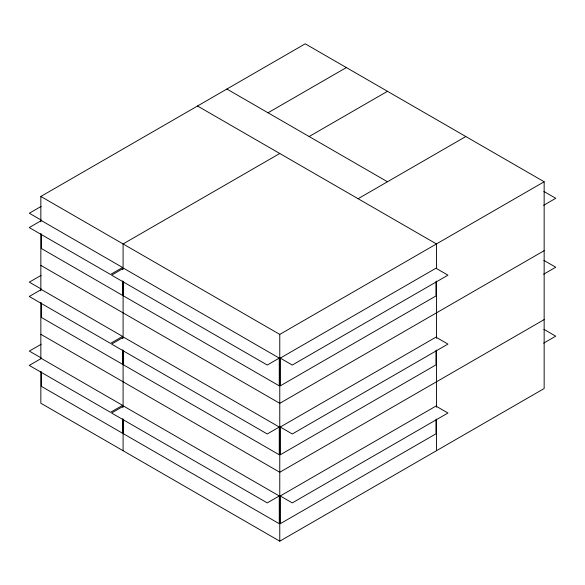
<?xml version="1.0" encoding="UTF-8"?>
<svg xmlns="http://www.w3.org/2000/svg" width="585" height="585" viewBox="0 0 585 585"><rect width="100%" height="100%" fill="white"/><g stroke="black" fill="none" stroke-linecap="round" stroke-linejoin="round"><path stroke-width="0.88" d="M40.84 221.854L40.84 196.458L305.224 43.816L544.152 181.76L544.152 388.542L279.769 541.183L40.84 403.24L40.84 371.497M41.177 206.381L29.323 213.225L41.338 220.165M268.018 112.788L346.357 67.56M41.177 275.308L29.323 282.153L41.338 289.092M279.769 153.489L123.091 243.945L123.091 269.341M309.143 136.532L387.482 91.304M122.594 267.491L110.507 274.467L29.25 227.558L41.338 220.574L122.594 267.491L122.594 269.29M41.177 344.243L29.323 351.08L41.338 358.02M358.1 198.717L465.821 136.532M122.594 336.419L110.507 343.395L29.25 296.485L41.338 289.502L122.594 336.419L122.594 338.218M122.594 405.346L110.507 412.323L29.25 365.413L41.338 358.437L122.594 405.346L122.594 407.145M40.84 196.458L279.769 334.401L544.152 181.76M543.655 205.284L555.75 198.308L543.911 191.47M279.272 358.108L267.257 365.047L111.574 275.162L123.589 268.23L279.272 358.108L279.272 385.859L123.589 295.973L123.589 281.656M280.266 358.108L435.942 268.23L447.956 275.162L292.281 365.047L280.266 358.108L280.266 385.859L435.942 295.973L435.942 281.656M544.152 250.687L279.769 403.328L40.84 265.385M543.655 274.211L555.75 267.235L543.911 260.398M279.272 427.035L267.257 433.975L111.574 344.09L123.589 337.157L279.272 427.035L279.272 454.786L123.589 364.901L123.589 350.583M280.266 427.035L435.942 337.157L447.956 344.09L292.281 433.975L280.266 427.035L280.266 454.786L435.942 364.901L435.942 350.583M544.152 319.615L279.769 472.256L40.84 334.313M543.655 343.139L555.75 336.163L543.911 329.326M279.272 495.963L267.257 502.903L111.574 413.017L123.589 406.085L279.272 495.963L279.272 523.714L123.589 433.829L123.589 419.511M280.266 495.963L435.942 406.085L447.956 413.017L292.281 502.903L280.266 495.963L280.266 523.714L435.942 433.829L435.942 419.511M226.892 89.044L387.482 181.76M197.511 106.002L436.439 243.945L436.439 268.435M436.439 281.129L436.439 338.269M436.439 350.057L436.439 407.197M436.439 418.984L436.439 450.728M279.769 334.401L279.769 541.183M123.091 281.129L123.091 338.269M123.091 350.057L123.091 407.197M123.091 418.984L123.091 450.728M122.594 280.997L122.594 295.403L41.338 248.486L41.338 234.08M122.594 349.925L122.594 364.331L41.338 317.414L41.338 303.008M122.594 418.853L122.594 433.258L41.338 386.341L41.338 371.936M40.84 233.642L40.84 290.782M40.84 302.569L40.84 358.802"/></g></svg>
